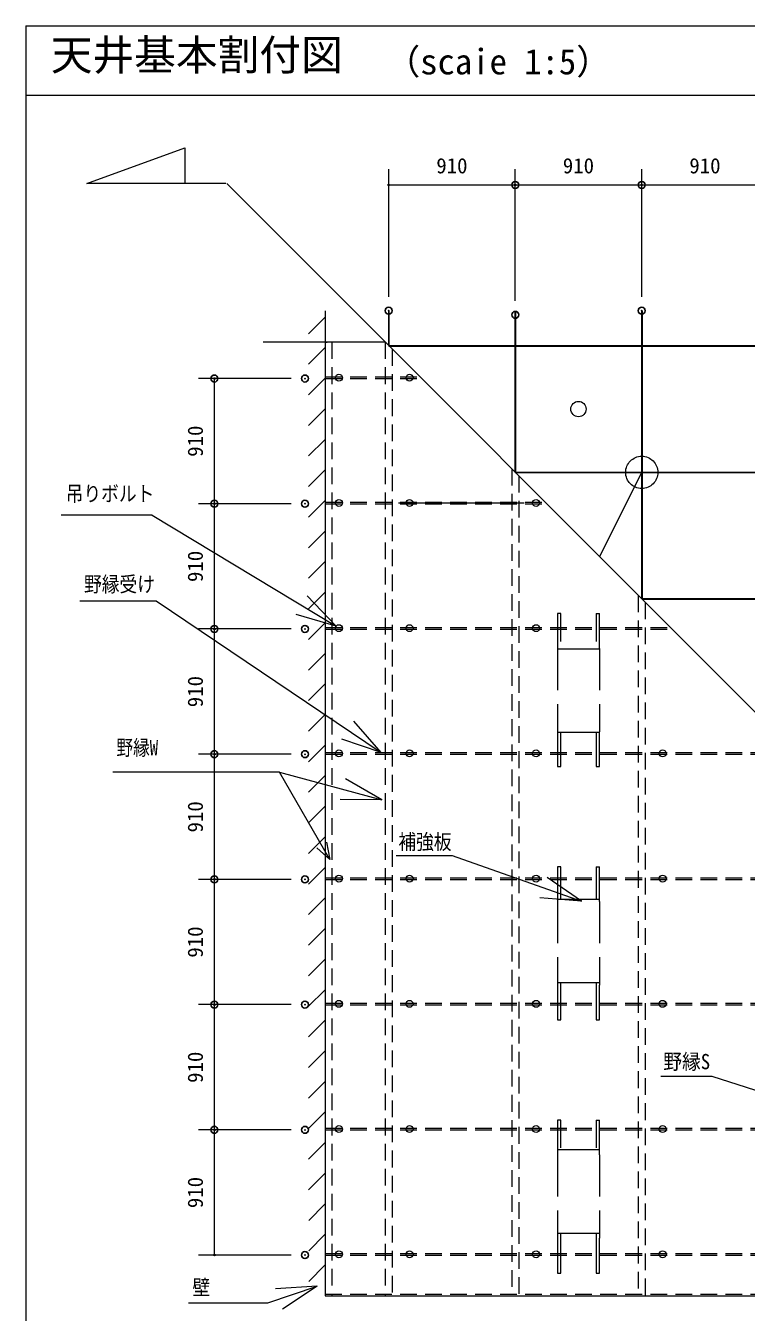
# Model space of a CAD drawing. Units: millimetres, scale not verified. Extents: x -869 to 897, y -284 to 297.
# Drawn here: x -869.1 to -765.4, y 98 to 282.9 of the extents above; entities that cross this region are included whole.
import ezdxf
from ezdxf.enums import TextEntityAlignment as Align

# ---------------------------------------------------------------- set-up
doc = ezdxf.new("R2010")
doc.units = ezdxf.units.MM
doc.header["$LTSCALE"] = 2
doc.header["$PDMODE"] = 32
doc.header["$PDSIZE"] = 1
for name, pattern in [('DASHED1', [1.8, 1.2, -0.6]), ('DASHED3', [4, 3, -1]), ('USER1', [50.8, 31.75, -6.35, 6.35, -6.35]), ('USER2', [19.05, 12.7, -6.35])]:
    doc.linetypes.add(name, pattern=pattern)
doc.layers.add('0-0_0', color=7, linetype='Continuous', lineweight=18)
doc.layers.add('1-D_S_図枠', color=7, linetype='Continuous', lineweight=18)
doc.layers.add('0-6_DEFPOINTS', color=7, linetype='Continuous')
doc.styles.add('ＭＳ ゴシック', font='')
doc.styles.get('ＭＳ ゴシック').set_extended_font_data('MS Gothic')

# ---------------------------------------------------------------- blocks, each defined once
blk = doc.blocks.new('_DOTSMALL')
at = {"layer": '0-0_0'}
blk.add_line((0.062, 0), (-0.062, 0), dxfattribs=at)
blk.add_circle((0, 0), 0.0625, dxfattribs=at)
blk = doc.blocks.new('D18')
at = {"layer": '0-0_0'}
for p, q in [((6280.632, 1538.57), (6280.632, 1556.935)), ((6298.832, 1537.973), (6298.832, 1556.935)), ((6280.632, 1554.649), (6298.832, 1554.649))]:
    blk.add_line(p, q, dxfattribs=at)
at = {"layer": '0-6_DEFPOINTS'}
for p in [(6298.832, 1554.649), (6280.632, 1536.57), (6298.832, 1535.973)]:
    blk.add_point(p, dxfattribs=at)
at = {"layer": '0-0_0', "xscale": 1.856, "yscale": 1.856, "rotation": 180}
blk.add_blockref('_DOTSMALL', (6280.632, 1554.649), dxfattribs=at)
at = {"layer": '0-0_0', "xscale": 1.856, "yscale": 1.856}
blk.add_blockref('_DOTSMALL', (6298.832, 1554.649), dxfattribs=at)
at = {"layer": '0-0_0', "style": 'ＭＳ ゴシック'}
blk.add_text('910', height=2.199, dxfattribs=at).set_placement((6287.482, 1555.649), align=Align.BOTTOM_LEFT)
blk = doc.blocks.new('D19')
at = {"layer": '0-0_0'}
for p, q in [((6298.832, 1537.973), (6298.832, 1556.935)), ((6317.032, 1538.57), (6317.032, 1556.935)), ((6298.832, 1554.649), (6317.032, 1554.649))]:
    blk.add_line(p, q, dxfattribs=at)
at = {"layer": '0-6_DEFPOINTS'}
for p in [(6317.032, 1554.649), (6298.832, 1535.973), (6317.032, 1536.57)]:
    blk.add_point(p, dxfattribs=at)
at = {"layer": '0-0_0', "xscale": 1.856, "yscale": 1.856, "rotation": 180}
blk.add_blockref('_DOTSMALL', (6298.832, 1554.649), dxfattribs=at)
at = {"layer": '0-0_0', "xscale": 1.856, "yscale": 1.856}
blk.add_blockref('_DOTSMALL', (6317.032, 1554.649), dxfattribs=at)
at = {"layer": '0-0_0', "style": 'ＭＳ ゴシック'}
blk.add_text('910', height=2.199, dxfattribs=at).set_placement((6305.682, 1555.649), align=Align.BOTTOM_LEFT)
blk = doc.blocks.new('D20')
at = {"layer": '0-0_0'}
for p, q in [((6317.032, 1538.57), (6317.032, 1556.935)), ((6335.232, 1538.57), (6335.232, 1556.935)), ((6317.032, 1554.649), (6335.232, 1554.649))]:
    blk.add_line(p, q, dxfattribs=at)
at = {"layer": '0-6_DEFPOINTS'}
for p in [(6335.232, 1554.649), (6317.032, 1536.57), (6335.232, 1536.57)]:
    blk.add_point(p, dxfattribs=at)
at = {"layer": '0-0_0', "xscale": 1.856, "yscale": 1.856, "rotation": 180}
blk.add_blockref('_DOTSMALL', (6317.032, 1554.649), dxfattribs=at)
at = {"layer": '0-0_0', "xscale": 1.856, "yscale": 1.856}
blk.add_blockref('_DOTSMALL', (6335.232, 1554.649), dxfattribs=at)
at = {"layer": '0-0_0', "style": 'ＭＳ ゴシック'}
blk.add_text('910', height=2.199, dxfattribs=at).set_placement((6323.882, 1555.649), align=Align.BOTTOM_LEFT)
blk = doc.blocks.new('D36')
at = {"layer": '0-0_0'}
for p, q in [((6266.587, 1418.818), (6253.281, 1418.818)), ((6255.567, 1400.818), (6255.567, 1418.818)), ((6266.587, 1400.818), (6253.281, 1400.818))]:
    blk.add_line(p, q, dxfattribs=at)
at = {"layer": '0-6_DEFPOINTS'}
for p in [(6255.567, 1418.818), (6268.587, 1418.818), (6268.587, 1400.818)]:
    blk.add_point(p, dxfattribs=at)
at = {"layer": '0-0_0', "xscale": 1.856, "yscale": 1.856}
for p, rotation in [((6255.567, 1418.818), 90), ((6255.567, 1400.818), 270)]:
    blk.add_blockref('_DOTSMALL', p, dxfattribs=dict(at, rotation=rotation))
at = {"layer": '0-0_0', "style": 'ＭＳ ゴシック'}
blk.add_text('910', height=2.199, rotation=90, dxfattribs=at).set_placement((6254.567, 1407.568), align=Align.BOTTOM_LEFT)
blk = doc.blocks.new('D37')
at = {"layer": '0-0_0'}
for p, q in [((6266.587, 1436.818), (6253.281, 1436.818)), ((6255.567, 1418.818), (6255.567, 1436.818)), ((6266.587, 1418.818), (6253.281, 1418.818))]:
    blk.add_line(p, q, dxfattribs=at)
at = {"layer": '0-6_DEFPOINTS'}
for p in [(6255.567, 1436.818), (6268.587, 1436.818), (6268.587, 1418.818)]:
    blk.add_point(p, dxfattribs=at)
at = {"layer": '0-0_0', "xscale": 1.856, "yscale": 1.856}
for p, rotation in [((6255.567, 1436.818), 90), ((6255.567, 1418.818), 270)]:
    blk.add_blockref('_DOTSMALL', p, dxfattribs=dict(at, rotation=rotation))
at = {"layer": '0-0_0', "style": 'ＭＳ ゴシック'}
blk.add_text('910', height=2.199, rotation=90, dxfattribs=at).set_placement((6254.567, 1425.568), align=Align.BOTTOM_LEFT)
blk = doc.blocks.new('D38')
at = {"layer": '0-0_0'}
for p, q in [((6266.587, 1454.818), (6253.281, 1454.818)), ((6255.567, 1436.818), (6255.567, 1454.818)), ((6266.587, 1436.818), (6253.281, 1436.818))]:
    blk.add_line(p, q, dxfattribs=at)
at = {"layer": '0-6_DEFPOINTS'}
for p in [(6255.567, 1454.818), (6268.587, 1454.818), (6268.587, 1436.818)]:
    blk.add_point(p, dxfattribs=at)
at = {"layer": '0-0_0', "xscale": 1.856, "yscale": 1.856}
for p, rotation in [((6255.567, 1454.818), 90), ((6255.567, 1436.818), 270)]:
    blk.add_blockref('_DOTSMALL', p, dxfattribs=dict(at, rotation=rotation))
at = {"layer": '0-0_0', "style": 'ＭＳ ゴシック'}
blk.add_text('910', height=2.199, rotation=90, dxfattribs=at).set_placement((6254.567, 1443.568), align=Align.BOTTOM_LEFT)
blk = doc.blocks.new('D39')
at = {"layer": '0-0_0'}
for p, q in [((6266.587, 1472.818), (6253.281, 1472.818)), ((6255.567, 1454.818), (6255.567, 1472.818)), ((6266.587, 1454.818), (6253.281, 1454.818))]:
    blk.add_line(p, q, dxfattribs=at)
at = {"layer": '0-6_DEFPOINTS'}
for p in [(6255.567, 1472.818), (6268.587, 1472.818), (6268.587, 1454.818)]:
    blk.add_point(p, dxfattribs=at)
at = {"layer": '0-0_0', "xscale": 1.856, "yscale": 1.856}
for p, rotation in [((6255.567, 1472.818), 90), ((6255.567, 1454.818), 270)]:
    blk.add_blockref('_DOTSMALL', p, dxfattribs=dict(at, rotation=rotation))
at = {"layer": '0-0_0', "style": 'ＭＳ ゴシック'}
blk.add_text('910', height=2.199, rotation=90, dxfattribs=at).set_placement((6254.567, 1461.568), align=Align.BOTTOM_LEFT)
blk = doc.blocks.new('D40')
at = {"layer": '0-0_0'}
for p, q in [((6266.587, 1490.818), (6253.281, 1490.818)), ((6255.567, 1472.818), (6255.567, 1490.818)), ((6266.587, 1472.818), (6253.281, 1472.818))]:
    blk.add_line(p, q, dxfattribs=at)
at = {"layer": '0-6_DEFPOINTS'}
for p in [(6255.567, 1490.818), (6268.587, 1490.818), (6268.587, 1472.818)]:
    blk.add_point(p, dxfattribs=at)
at = {"layer": '0-0_0', "xscale": 1.856, "yscale": 1.856}
for p, rotation in [((6255.567, 1490.818), 90), ((6255.567, 1472.818), 270)]:
    blk.add_blockref('_DOTSMALL', p, dxfattribs=dict(at, rotation=rotation))
at = {"layer": '0-0_0', "style": 'ＭＳ ゴシック'}
blk.add_text('910', height=2.199, rotation=90, dxfattribs=at).set_placement((6254.567, 1479.568), align=Align.BOTTOM_LEFT)
blk = doc.blocks.new('D41')
at = {"layer": '0-0_0'}
for p, q in [((6266.587, 1508.818), (6253.281, 1508.818)), ((6255.567, 1490.818), (6255.567, 1508.818)), ((6266.587, 1490.818), (6253.281, 1490.818))]:
    blk.add_line(p, q, dxfattribs=at)
at = {"layer": '0-6_DEFPOINTS'}
for p in [(6255.567, 1508.818), (6268.587, 1508.818), (6268.587, 1490.818)]:
    blk.add_point(p, dxfattribs=at)
at = {"layer": '0-0_0', "xscale": 1.856, "yscale": 1.856}
for p, rotation in [((6255.567, 1508.818), 90), ((6255.567, 1490.818), 270)]:
    blk.add_blockref('_DOTSMALL', p, dxfattribs=dict(at, rotation=rotation))
at = {"layer": '0-0_0', "style": 'ＭＳ ゴシック'}
blk.add_text('910', height=2.199, rotation=90, dxfattribs=at).set_placement((6254.567, 1497.568), align=Align.BOTTOM_LEFT)
blk = doc.blocks.new('D42')
at = {"layer": '0-0_0'}
for p, q in [((6266.587, 1526.818), (6253.281, 1526.818)), ((6255.567, 1508.818), (6255.567, 1526.818)), ((6266.587, 1508.818), (6253.281, 1508.818))]:
    blk.add_line(p, q, dxfattribs=at)
at = {"layer": '0-6_DEFPOINTS'}
for p in [(6255.567, 1526.818), (6268.587, 1526.818), (6268.587, 1508.818)]:
    blk.add_point(p, dxfattribs=at)
at = {"layer": '0-0_0', "xscale": 1.856, "yscale": 1.856}
for p, rotation in [((6255.567, 1526.818), 90), ((6255.567, 1508.818), 270)]:
    blk.add_blockref('_DOTSMALL', p, dxfattribs=dict(at, rotation=rotation))
at = {"layer": '0-0_0', "style": 'ＭＳ ゴシック'}
blk.add_text('910', height=2.199, rotation=90, dxfattribs=at).set_placement((6254.567, 1515.568), align=Align.BOTTOM_LEFT)

msp = doc.modelspace()

# ---------------------------------------------------------------- linework, layer by layer
at = {"layer": '0-0_0', "color": 3}
for p, q in [((-869.079, 282.9), (-70.519, 282.9)), ((-840.283, 260.205), (-860.283, 260.205)), ((-667.193, 87.225), (-840.173, 260.205)), ((-826.028, 241.94), (-826.028, 100.34)), ((-816.908, 241.94), (-816.908, 236.94)), ((-816.828, 241.94), (-816.828, 236.86)), ((-798.708, 241.94), (-798.708, 218.74)), ((-798.628, 241.94), (-798.628, 218.66)), ((-780.508, 241.94), (-780.508, 200.54)), ((-780.428, 241.94), (-780.428, 200.46)), ((-817.368, 237.4), (-834.921, 237.4)), ((-826.028, 237.4), (-825.719, 237.4)), ((-816.908, 236.94), (-684.428, 236.94)), ((-816.828, 236.86), (-684.428, 236.86)), ((-798.708, 218.74), (-684.428, 218.74)), ((-798.628, 218.66), (-684.428, 218.66)), ((-780.508, 218.66), (-786.548, 206.58)), ((-690.04, 200.54), (-780.508, 200.54)), ((-780.428, 200.46), (-684.428, 200.46)), ((-826.028, 100.34), (-822.028, 100.34)), ((-826.028, 100.34), (-684.428, 100.34))]:
    msp.add_line(p, q, dxfattribs=at)
at = {"layer": '0-0_0'}
for p, q in [((-826.065, 240.977), (-828.407, 238.635)), ((-826.028, 241.015), (-826.065, 240.977)), ((-828.406, 234.24), (-826.064, 236.582)), ((-828.405, 229.845), (-826.063, 232.188)), ((-828.404, 225.45), (-826.062, 227.793)), ((-828.403, 221.055), (-826.061, 223.398)), ((-828.402, 216.66), (-826.059, 219.003)), ((-828.401, 212.265), (-826.058, 214.608)), ((-850.869, 212.56), (-863.977, 212.56)), ((-828.4, 207.87), (-826.057, 210.213)), ((-828.399, 203.475), (-826.056, 205.818)), ((-861.298, 200.217), (-850.294, 200.217)), ((-824.433, 196.612), (-828.594, 200.936)), ((-828.398, 199.08), (-826.055, 201.423)), ((-828.397, 194.685), (-826.054, 197.028)), ((-828.396, 190.289), (-826.052, 192.633)), ((-828.395, 185.894), (-826.051, 188.238)), ((-828.394, 181.499), (-826.05, 183.844)), ((-817.955, 178.42), (-821.893, 182.947)), ((-828.393, 177.104), (-826.049, 179.449)), ((-832.554, 175.618), (-856.567, 175.618)), ((-828.392, 172.709), (-826.048, 175.054)), ((-817.869, 171.637), (-823.057, 174.653)), ((-828.391, 168.314), (-826.047, 170.659)), ((-828.39, 163.919), (-826.045, 166.264)), ((-825.829, 165.52), (-825.312, 163.034)), ((-828.389, 159.524), (-826.044, 161.869)), ((-789.121, 157.06), (-794.071, 160.45)), ((-828.388, 155.129), (-826.043, 157.474)), ((-828.387, 150.734), (-826.042, 153.079)), ((-828.386, 146.339), (-826.041, 148.684)), ((-828.385, 141.944), (-826.04, 144.289)), ((-828.384, 137.549), (-826.038, 139.894)), ((-828.383, 133.154), (-826.037, 135.499)), ((-828.382, 128.759), (-826.036, 131.105)), ((-828.381, 124.364), (-826.035, 126.71)), ((-828.38, 119.968), (-826.034, 122.315)), ((-828.379, 115.573), (-826.033, 117.92)), ((-828.378, 111.178), (-826.031, 113.525)), ((-828.377, 106.783), (-826.03, 109.13)), ((-828.376, 102.388), (-826.029, 104.735)), ((-827.14, 101.715), (-833.129, 101.341))]:
    msp.add_line(p, q, dxfattribs=at)
at = {"layer": '0-0_0', "linetype": 'USER1'}
for p, q in [((-816.868, 241.94), (-816.868, 236.9)), ((-798.668, 241.343), (-798.668, 218.7)), ((-816.868, 236.9), (-684.428, 236.9)), ((-798.668, 218.7), (-684.428, 218.7)), ((-815.46, 214.3), (-797.375, 214.3)), ((-780.468, 200.5), (-684.428, 200.5))]:
    msp.add_line(p, q, dxfattribs=at)
at = {"layer": '0-0_0', "linetype": 'USER2'}
msp.add_line((-780.468, 241.94), (-780.468, 200.5), dxfattribs=at)
at = {"layer": '0-0_0', "color": 4, "linetype": 'DASHED1'}
for p, q in [((-825.028, 237.4), (-825.028, 100.34)), ((-817.368, 237.4), (-817.368, 100.34)), ((-816.368, 236.4), (-816.368, 100.34)), ((-799.168, 219.2), (-799.168, 100.34)), ((-798.168, 218.2), (-798.168, 100.34)), ((-780.968, 201), (-780.968, 100.34)), ((-779.968, 200), (-779.968, 100.34))]:
    msp.add_line(p, q, dxfattribs=at)
at = {"layer": '0-0_0', "linetype": 'DASHED1'}
for p, q in [((-826.028, 232.42), (-812.388, 232.42)), ((-826.028, 232.18), (-812.148, 232.18)), ((-826.028, 214.42), (-794.388, 214.42)), ((-826.028, 214.18), (-794.148, 214.18)), ((-826.028, 196.42), (-776.388, 196.42)), ((-826.028, 196.18), (-776.148, 196.18)), ((-826.028, 178.42), (-758.388, 178.42)), ((-826.028, 178.18), (-758.148, 178.18)), ((-826.028, 160.42), (-740.388, 160.42)), ((-826.028, 160.18), (-740.148, 160.18)), ((-826.028, 142.42), (-722.388, 142.42)), ((-826.028, 142.18), (-722.148, 142.18)), ((-826.028, 124.42), (-704.388, 124.42)), ((-826.028, 124.18), (-704.148, 124.18)), ((-826.028, 106.42), (-684.428, 106.42)), ((-826.028, 106.18), (-684.428, 106.18)), ((-826.028, 100.58), (-684.428, 100.58))]:
    msp.add_line(p, q, dxfattribs=at)
at = {"layer": '0-0_0', "linetype": 'DASHED3'}
for p, q in [((-792.598, 198.4), (-792.598, 193.4)), ((-792.098, 198.4), (-792.598, 198.4)), ((-792.098, 194.4), (-792.098, 198.4)), ((-787.038, 198.4), (-787.038, 194.4)), ((-787.038, 198.4), (-786.538, 198.4)), ((-786.538, 193.4), (-786.538, 198.4)), ((-792.598, 193.4), (-792.598, 181.4)), ((-786.538, 193.3), (-792.598, 193.3)), ((-786.538, 193.4), (-786.538, 181.4)), ((-792.598, 181.4), (-792.598, 176.4)), ((-786.538, 181.3), (-792.598, 181.3)), ((-787.038, 181.3), (-787.038, 176.4)), ((-786.538, 176.4), (-786.538, 181.4)), ((-787.038, 176.4), (-786.538, 176.4)), ((-792.098, 162), (-792.598, 162)), ((-792.098, 157.3), (-792.098, 162)), ((-787.038, 162), (-787.038, 157.3)), ((-787.038, 162), (-786.538, 162)), ((-786.538, 157), (-786.538, 162)), ((-786.538, 157.3), (-792.598, 157.3)), ((-786.538, 157), (-786.538, 145)), ((-786.538, 145.3), (-792.598, 145.3)), ((-792.098, 140), (-792.098, 145.3)), ((-787.038, 145.3), (-787.038, 140)), ((-786.538, 140), (-786.538, 145)), ((-787.038, 140), (-786.538, 140)), ((-792.098, 125.6), (-792.598, 125.6)), ((-792.598, 125.6), (-792.598, 120.6)), ((-792.098, 121.6), (-792.098, 125.6)), ((-787.038, 125.6), (-787.038, 121.6)), ((-787.038, 125.6), (-786.538, 125.6)), ((-786.538, 120.6), (-786.538, 125.6)), ((-786.538, 121.3), (-792.598, 121.3)), ((-792.598, 120.6), (-792.598, 108.6)), ((-786.538, 120.6), (-786.538, 108.6)), ((-786.538, 109.3), (-792.598, 109.3)), ((-792.098, 103.6), (-792.098, 109.3)), ((-792.598, 108.6), (-792.598, 103.6)), ((-792.598, 103.6), (-792.098, 103.6))]:
    msp.add_line(p, q, dxfattribs=at)
at = {"layer": '0-0_0', "color": 3}
msp.add_lwpolyline([(-860.283, 260.205), (-846.187, 265.336), (-846.187, 260.205)], dxfattribs=at)
at = {"layer": '0-0_0'}
for points in [[(-850.869, 212.56), (-824.433, 196.612), (-830.198, 198.276)], [(-850.294, 200.217), (-817.955, 178.42), (-823.629, 180.371)], [(-827.201, 164.73), (-825.312, 163.034), (-832.554, 175.618)], [(-832.554, 175.618), (-817.869, 171.637), (-823.869, 171.655)], [(-815.77, 163.615), (-807.725, 163.615), (-789.121, 157.06), (-795.103, 157.521)], [(-777.722, 131.897), (-770.387, 131.897), (-750.638, 125.6), (-756.631, 125.881)], [(-845.657, 99.322), (-834.262, 99.322), (-827.14, 101.715), (-832.14, 98.397)]]:
    msp.add_lwpolyline(points, dxfattribs=at)
at = {"layer": '0-0_0', "linetype": 'DASHED3'}
for points in [[(-792.598, 176.4), (-792.098, 176.4), (-792.098, 181.3)], [(-792.598, 162), (-792.598, 157), (-792.598, 145)], [(-792.598, 145), (-792.598, 140), (-792.098, 140)], [(-787.038, 109.3), (-787.038, 103.6), (-786.538, 103.6), (-786.538, 108.6)]]:
    msp.add_lwpolyline(points, dxfattribs=at)
at = {"layer": '0-0_0', "color": 3}
for centre, radius in [((-824.025, 232.3), 0.5), ((-813.868, 232.3), 0.5), ((-789.568, 227.8), 1.1), ((-824.025, 214.3), 0.5), ((-813.868, 214.3), 0.5), ((-795.668, 214.3), 0.5), ((-824.025, 196.3), 0.5), ((-813.868, 196.3), 0.5), ((-795.668, 196.3), 0.5), ((-824.025, 178.3), 0.5), ((-813.868, 178.3), 0.5), ((-795.668, 178.3), 0.5), ((-777.468, 178.3), 0.5), ((-824.025, 160.3), 0.5), ((-813.868, 160.3), 0.5), ((-795.668, 160.3), 0.5), ((-777.468, 160.3), 0.5), ((-824.025, 142.3), 0.5), ((-813.868, 142.3), 0.5), ((-795.668, 142.3), 0.5), ((-777.468, 142.3), 0.5), ((-824.025, 124.3), 0.5), ((-813.868, 124.3), 0.5), ((-795.668, 124.3), 0.5), ((-777.468, 124.3), 0.5), ((-824.025, 106.3), 0.5), ((-813.868, 106.3), 0.5), ((-795.668, 106.3), 0.5), ((-777.468, 106.3), 0.5)]:
    msp.add_circle(centre, radius, dxfattribs=at)
at = {"layer": '0-0_0', "linetype": 'USER2'}
msp.add_circle((-780.468, 218.7), 2.315, dxfattribs=at)
at = {"layer": '1-D_S_図枠'}
for p, q in [((-869.079, 282.9), (-625.959, 282.9)), ((-869.079, 282.9), (-869.079, -284.27)), ((-869.079, 272.9), (-625.959, 272.9))]:
    msp.add_line(p, q, dxfattribs=at)
msp.add_lwpolyline([(-869.079, 282.9), (-70.519, 282.9), (-70.519, -284.27)], dxfattribs=at)

# ---------------------------------------------------------------- block references
at = {"layer": '0-0_0'}
for name in ['D18', 'D19', 'D20', 'D42', 'D41', 'D40', 'D39', 'D38', 'D37', 'D36']:
    msp.add_blockref(name, (-7097.5, -1294.63), dxfattribs=at)

# ---------------------------------------------------------------- texts
at = {"layer": '0-0_0', "style": 'ＭＳ ゴシック'}
for s, width, p in [('吊りボルト', 0.85, (-863.323, 213.882)), ('野縁受け', 0.85, (-860.688, 200.865)), ('野縁W', 0.8, (-856.036, 177.367)), ('補強板', 0.85, (-815.474, 163.838)), ('野縁S', 0.9, (-777.374, 132.237)), ('壁', 0.85, (-845.102, 99.793))]:
    msp.add_text(s, height=2.199, dxfattribs=dict(at, width=width)).set_placement(p, align=Align.BOTTOM_LEFT)
at = {"layer": '1-D_S_図枠', "style": 'ＭＳ ゴシック'}
for s, height, p in [('天井基本割付図', 4.399, (-865.471, 275.189)), ('（scaie 1:5）', 3.666, (-817.334, 274.81))]:
    msp.add_text(s, height=height, dxfattribs=at).set_placement(p, align=Align.BOTTOM_LEFT)

doc.saveas('drawing.dxf')
